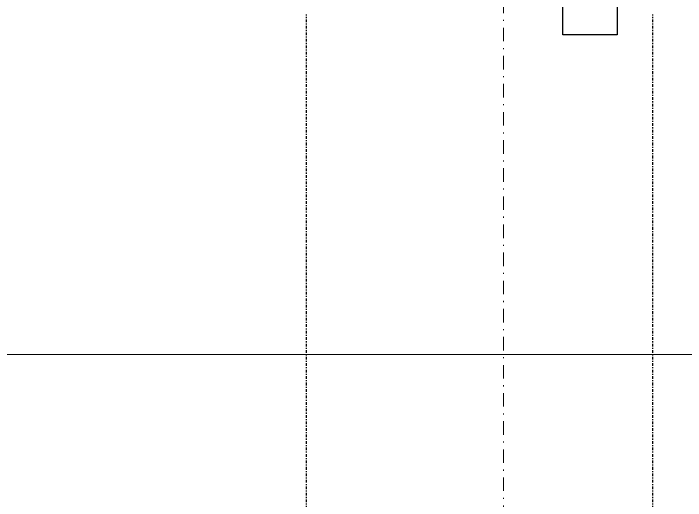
# Model space of a CAD drawing. Extents: x 273215 to 281797, y -454106 to -451256.
# Drawn here: x 279840.3 to 279902.4, y -452381.4 to -452336.4 of the extents above; entities that cross this region are included whole.
import ezdxf

# ---------------------------------------------------------------- set-up
doc = ezdxf.new("R2010")
doc.units = 0
doc.header["$MEASUREMENT"] = 0
doc.linetypes.add('DASHDOT2', pattern=[0.5, 0.25, -0.125, 0, -0.125])
doc.layers.get('0').update_dxf_attribs({"linetype": 'CONTINUOUS'})
for name, color, linetype in [('Kolon', 7, 'CONTINUOUS'), ('MIMARI', 1, 'CONTINUOUS'), ('SOĞUK SU', 3, 'CONTINUOUS')]:
    doc.layers.add(name, color=color, linetype=linetype)
doc.layers.add('ölçü dış', color=1, linetype='CONTINUOUS', lineweight=20)

# ---------------------------------------------------------------- blocks, each defined once
blk = doc.blocks.new('ASANSÖRKAİDESİ')
at = {"layer": 'MIMARI'}
blk.add_lwpolyline([(6, 8), (0, 8), (0, 0), (6, 0)], close=True, dxfattribs=at)

msp = doc.modelspace()

# ---------------------------------------------------------------- linework, layer by layer
at = {"color": 4, "linetype": 'DASHDOT2'}
for p, q in [((279867.38, -453748.388), (279867.38, -452336.494)), ((279899.38, -453748.388), (279899.38, -452336.494))]:
    msp.add_line(p, q, dxfattribs=at)
at = {"layer": 'Kolon', "color": 7, "linetype": 'DASHDOT2', "lineweight": 15, "ltscale": 5}
msp.add_line((279885.521, -453862.558), (279885.592, -452188.482), dxfattribs=at)
at = {"layer": 'ölçü dış', "color": 7, "lineweight": 15}
msp.add_line((279741.774, -452367.945), (279918.062, -452367.945), dxfattribs=at)

# ---------------------------------------------------------------- block references
at = {"layer": 'SOĞUK SU', "color": 7, "lineweight": 15, "xscale": -0.8372159999853466, "yscale": 0.8372160000144504, "zscale": 0.8372159999999993}
msp.add_blockref('ASANSÖRKAİDESİ', (279896.104, -452338.367), dxfattribs=at)

doc.saveas('drawing.dxf')
